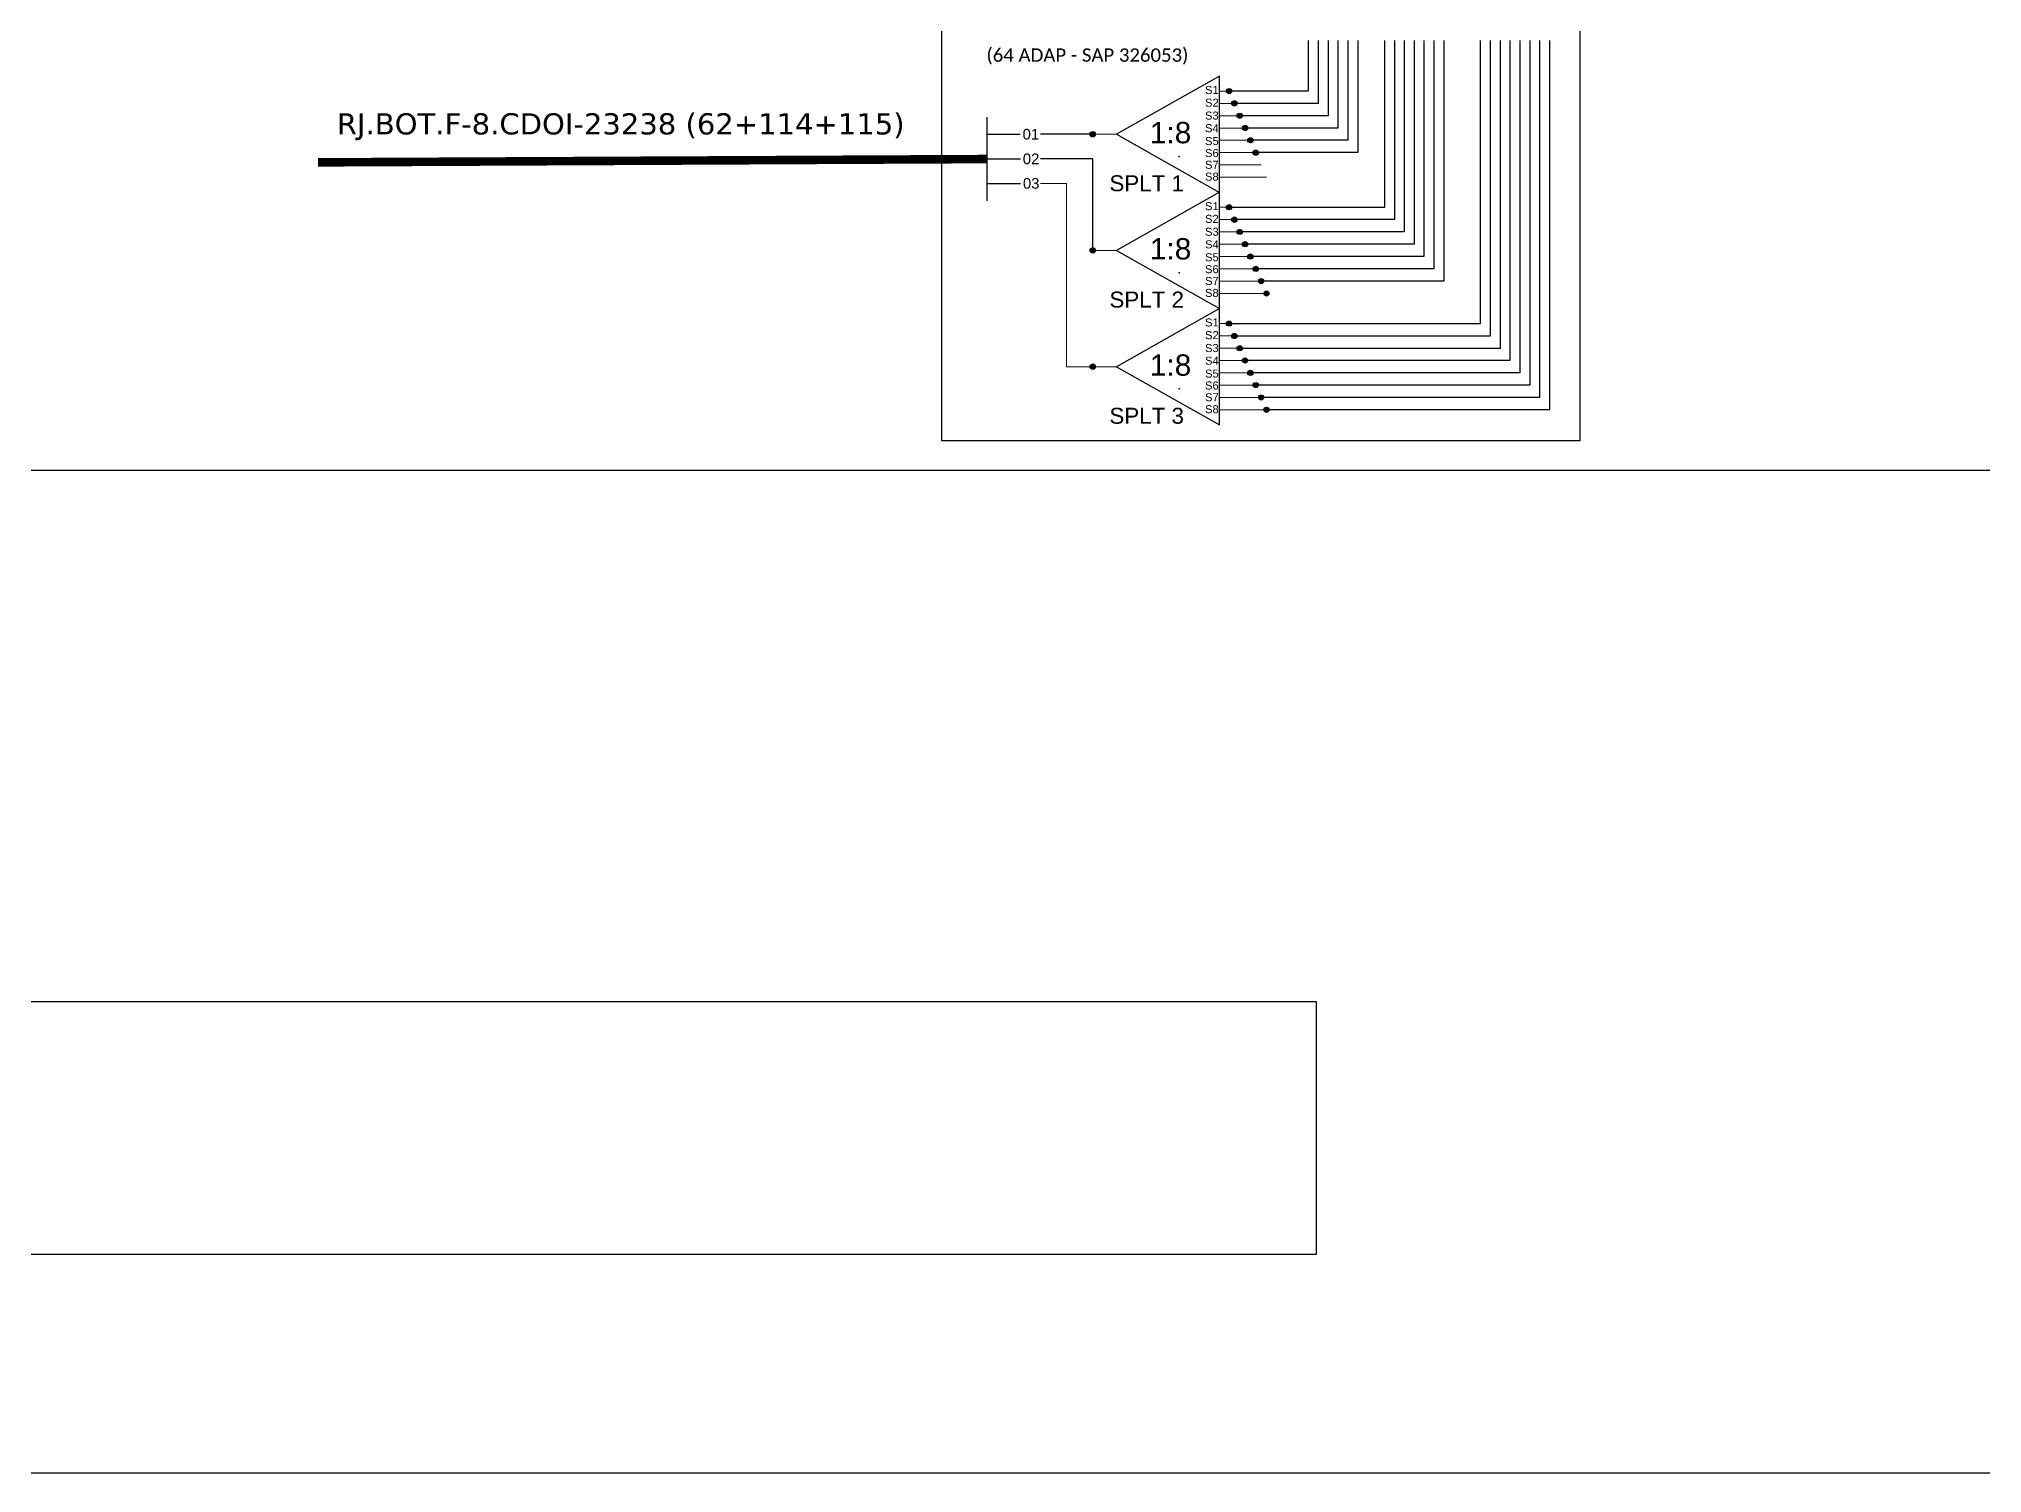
# Model space of a CAD drawing. Extents: x -4 to 1788, y 1 to 595.
# Drawn here: x 1129.6 to 1311.7, y 1.3 to 135.7 of the extents above; entities that cross this region are included whole.
import ezdxf
from ezdxf.enums import TextEntityAlignment as Align

# ---------------------------------------------------------------- set-up
doc = ezdxf.new("R2010")
doc.units = 0
doc.layers.add('40.1-ETIQUETAS', color=1, linetype='Continuous', lineweight=20)
doc.styles.add('ARIAL', font='arial.ttf')
doc.styles.add('siredit', font='verdana.ttf')
doc.styles.add('WMF-Calibri0', font='calibri.ttf')

# ---------------------------------------------------------------- blocks, each defined once
blk = doc.blocks.new('SPLITTER_')
blk.add_point((0, 0))
at = {"style": 'ARIAL', "flags": 4}
blk.add_attdef('SPLT', (0, -3.26), '', height=1.5, dxfattribs=at)
blk = doc.blocks.new('SPLT_1-8_DIV_DIR')
h = blk.add_hatch(color=3)
h.dxf.hatch_style = 1
edge = h.paths.add_edge_path()
edge.add_arc((12.77, 4.04), 0.242, 0, 360)
h = blk.add_hatch(color=3)
h.dxf.hatch_style = 1
edge = h.paths.add_edge_path()
edge.add_arc((13.27, 2.88), 0.242, 0, 360)
h = blk.add_hatch(color=3)
h.dxf.hatch_style = 1
edge = h.paths.add_edge_path()
edge.add_arc((13.77, 1.73), 0.242, 0, 360)
h = blk.add_hatch(color=3)
h.dxf.hatch_style = 1
edge = h.paths.add_edge_path()
edge.add_arc((14.27, 0.58), 0.242, 0, 360)
h = blk.add_hatch(color=3)
h.dxf.hatch_style = 1
edge = h.paths.add_edge_path()
edge.add_arc((14.77, -0.58), 0.242, 0, 360)
h = blk.add_hatch(color=3)
h.dxf.hatch_style = 1
edge = h.paths.add_edge_path()
edge.add_arc((15.27, -1.73), 0.242, 0, 360)
h = blk.add_hatch(color=3)
h.dxf.hatch_style = 1
edge = h.paths.add_edge_path()
edge.add_arc((15.77, -2.88), 0.242, 0, 360)
h = blk.add_hatch(color=3)
h.dxf.hatch_style = 1
edge = h.paths.add_edge_path()
edge.add_arc((16.27, -4.04), 0.242, 0, 360)
at = {"color": 1}
blk.add_lwpolyline([(11.89, 5.45), (2.22, 0), (11.89, -5.45), (11.89, 5.45)], dxfattribs=at)
at = {"color": 7, "lineweight": 0}
for points in [[(12.77, 4.04), (11.89, 4.04)], [(11.89, 2.88), (13.27, 2.88)], [(11.89, 1.73), (13.77, 1.73)], [(11.89, 0.58), (14.27, 0.58)], [(11.89, -0.58), (14.77, -0.58)], [(11.89, -1.73), (15.27, -1.73)], [(11.89, -2.88), (15.77, -2.88)], [(11.89, -4.04), (16.27, -4.04)]]:
    blk.add_lwpolyline(points, dxfattribs=at)
at = {"color": 1, "lineweight": 0}
blk.add_lwpolyline([(2.22, 0), (0, 0)], dxfattribs=at)
at = {"color": 3}
for centre in [(12.77, 4.04), (13.27, 2.88), (13.77, 1.73), (14.27, 0.58), (14.77, -0.58), (15.27, -1.73), (15.77, -2.88), (16.27, -4.04)]:
    blk.add_circle(centre, 0.242, dxfattribs=at)
at = {"color": 1, "style": 'ARIAL'}
for s, height, p in [('S1', 0.75, (10.52, 3.77)), ('S2', 0.75, (10.52, 2.58)), ('S3', 0.75, (10.52, 1.37)), ('1:8', 2, (5.35, -0.85)), ('S4', 0.75, (10.52, 0.19)), ('S5', 0.75, (10.52, -1.02)), ('S6', 0.75, (10.52, -2.14)), ('S7', 0.75, (10.52, -3.24)), ('S8', 0.75, (10.52, -4.36))]:
    blk.add_text(s, height=height, dxfattribs=at).set_placement(p)

msp = doc.modelspace()

# ---------------------------------------------------------------- hatches: boundary and pattern name
h = msp.add_hatch(color=3)
h.dxf.hatch_style = 1
edge = h.paths.add_edge_path()
edge.add_arc((1241.1, 130.79), 0.242, 0, 360)
h = msp.add_hatch(color=3)
h.dxf.hatch_style = 1
edge = h.paths.add_edge_path()
edge.add_arc((1241.6, 129.64), 0.242, 0, 360)
h = msp.add_hatch(color=3)
h.dxf.hatch_style = 1
edge = h.paths.add_edge_path()
edge.add_arc((1242.1, 128.48), 0.242, 0, 360)
h = msp.add_hatch(color=3)
h.dxf.hatch_style = 1
edge = h.paths.add_edge_path()
edge.add_arc((1242.6, 127.33), 0.242, 0, 360)
h = msp.add_hatch(color=3)
h.dxf.hatch_style = 1
edge = h.paths.add_edge_path()
edge.add_arc((1228.33, 126.75), 0.256, 0, 360)
h = msp.add_hatch(color=3)
h.dxf.hatch_style = 1
edge = h.paths.add_edge_path()
edge.add_arc((1243.1, 126.18), 0.242, 0, 360)
h = msp.add_hatch(color=3)
h.dxf.hatch_style = 1
edge = h.paths.add_edge_path()
edge.add_arc((1243.6, 125.02), 0.242, 0, 360)
h = msp.add_hatch(color=3)
h.dxf.hatch_style = 1
edge = h.paths.add_edge_path()
edge.add_arc((1228.33, 115.86), 0.256, 0, 360)
h = msp.add_hatch(color=3)
h.dxf.hatch_style = 1
edge = h.paths.add_edge_path()
edge.add_arc((1228.33, 104.96), 0.256, 0, 360)

# ---------------------------------------------------------------- linework, layer by layer
at = {"color": 1}
msp.add_line((1218.39, 128.35), (1218.39, 120.49), dxfattribs=at)
at = {"color": 7}
msp.add_lwpolyline([(947.45, 595.26), (1788.45, 595.26), (1788.45, 1.26), (947.45, 1.26)], close=True, dxfattribs=at)
at = {"color": 1}
msp.add_lwpolyline([(1214.17, 140.59), (1273.98, 140.59), (1273.98, 98.02), (1214.17, 98.02)], close=True, dxfattribs=at)
at = {"color": 6}
for points in [[(1255.67, 135.54), (1255.67, 119.89), (1241.1, 119.89)], [(1256.6, 135.54), (1256.6, 118.74), (1241.59, 118.74)], [(1257.52, 135.54), (1257.52, 117.59), (1242.09, 117.59)], [(1258.45, 135.54), (1258.45, 116.44), (1242.59, 116.44)], [(1259.37, 135.54), (1259.37, 115.28), (1243.08, 115.28)], [(1260.3, 135.54), (1260.3, 114.13), (1243.58, 114.13)], [(1261.22, 135.54), (1261.22, 112.98), (1244.09, 112.98)]]:
    msp.add_lwpolyline(points, dxfattribs=at)
at = {"color": 30}
for points in [[(1264.65, 135.52), (1264.65, 108.99), (1241.1, 108.99)], [(1265.58, 135.52), (1265.58, 107.83), (1241.6, 107.83)], [(1266.5, 135.52), (1266.5, 106.68), (1242.1, 106.68)], [(1267.43, 135.52), (1267.43, 105.54), (1242.6, 105.54)], [(1268.35, 135.52), (1268.35, 104.37), (1243.1, 104.37)], [(1269.28, 135.52), (1269.28, 103.23), (1243.6, 103.23)], [(1270.21, 135.52), (1270.21, 102.08), (1244.1, 102.08)], [(1271.13, 135.52), (1271.13, 100.92), (1244.6, 100.92)]]:
    msp.add_lwpolyline(points, dxfattribs=at)
at = {"color": 5}
for points in [[(1248.53, 135.54), (1248.53, 130.79), (1241.34, 130.79)], [(1249.46, 135.54), (1249.46, 129.63), (1241.84, 129.63)], [(1250.39, 135.54), (1250.39, 128.48), (1242.34, 128.48)], [(1251.31, 135.54), (1251.31, 127.33), (1242.82, 127.33)], [(1252.24, 135.54), (1252.24, 126.19), (1243.34, 126.18)], [(1253.16, 135.54), (1253.16, 125.04), (1243.84, 125.02)]]:
    msp.add_lwpolyline(points, dxfattribs=at)
at = {"color": 1}
msp.add_lwpolyline([(1240.22, 132.2), (1230.55, 126.75), (1240.22, 121.3), (1240.22, 132.2)], dxfattribs=at)
at = {"color": 7, "lineweight": 0}
for points in [[(1241.1, 130.79), (1240.22, 130.79)], [(1240.22, 129.64), (1241.6, 129.64)], [(1240.22, 128.48), (1242.1, 128.48)], [(1240.22, 127.33), (1242.6, 127.33)], [(1240.22, 126.18), (1243.1, 126.18)], [(1240.22, 125.02), (1243.6, 125.02)], [(1240.22, 123.87), (1244.1, 123.87)], [(1225.88, 122.14), (1223.44, 122.14)], [(1225.88, 122.14), (1225.88, 104.96), (1228.33, 104.96)], [(1240.22, 122.72), (1244.6, 122.72)]]:
    msp.add_lwpolyline(points, dxfattribs=at)
at = {"color": 3}
for points in [[(1218.39, 126.75), (1221.53, 126.75)], [(1228.33, 126.75), (1223.44, 126.75)]]:
    msp.add_lwpolyline(points, dxfattribs=at)
at = {"color": 1, "lineweight": 0}
msp.add_lwpolyline([(1230.55, 126.75), (1228.33, 126.75)], dxfattribs=at)
at = {"color": 1}
msp.add_lwpolyline([(1155.71, 124.11, 0.8, 0.8, 0), (1218.39, 124.42, 0.8, 0.8, 0)], format="xyseb", dxfattribs=at)
at = {"color": 2}
for points in [[(1218.39, 124.44), (1221.55, 124.44)], [(1228.33, 124.44), (1223.44, 124.44)], [(1228.33, 115.86), (1228.33, 124.44)]]:
    msp.add_lwpolyline(points, dxfattribs=at)
at = {"color": 7}
msp.add_lwpolyline([(1218.39, 122.14), (1221.56, 122.14)], dxfattribs=at)
msp.add_lwpolyline([(1031.91, 95.27), (1491.11, 95.27)])
at = {"color": 0}
msp.add_lwpolyline([(971.02, 45.46), (1249.27, 45.46), (1249.27, 21.75), (971.02, 21.75)], close=True, dxfattribs=at)
at = {"color": 3}
for centre, radius in [((1241.1, 130.79), 0.242), ((1241.6, 129.64), 0.242), ((1242.1, 128.48), 0.242), ((1242.6, 127.33), 0.242), ((1228.33, 126.75), 0.256), ((1243.1, 126.18), 0.242), ((1243.6, 125.02), 0.242), ((1228.33, 115.86), 0.256), ((1228.33, 104.96), 0.256)]:
    msp.add_circle(centre, radius, dxfattribs=at)

# ---------------------------------------------------------------- block references
ref = msp.add_blockref('SPLITTER_', (1236.42, 124.66), dxfattribs=dict(xscale=-1))
ref.add_attrib('SPLT', 'SPLT 1', (1229.89, 121.4), dxfattribs={"height": 1.5, "style": 'ARIAL'})
for p in [(1228.33, 115.86), (1228.33, 104.96)]:
    msp.add_blockref('SPLT_1-8_DIV_DIR', p)
ref = msp.add_blockref('SPLITTER_', (1236.42, 113.76), dxfattribs=dict(xscale=-1))
ref.add_attrib('SPLT', 'SPLT 2', (1229.89, 110.5), dxfattribs={"height": 1.5, "style": 'ARIAL'})
ref = msp.add_blockref('SPLITTER_', (1236.42, 102.87), dxfattribs=dict(xscale=-1))
ref.add_attrib('SPLT', 'SPLT 3', (1229.89, 99.61), dxfattribs={"height": 1.5, "style": 'ARIAL'})

# ---------------------------------------------------------------- texts
at = {"color": 1, "style": 'WMF-Calibri0'}
msp.add_text('(64 ADAP - SAP 326053)', height=1.25, dxfattribs=at).set_placement((1227.83, 133.54), align=Align.CENTER)
at = {"color": 1, "style": 'ARIAL'}
for s, height, p in [('S1', 0.75, (1238.85, 130.52)), ('S2', 0.75, (1238.85, 129.33)), ('1:8', 2, (1233.68, 125.9)), ('S3', 0.75, (1238.85, 128.12)), ('S4', 0.75, (1238.85, 126.94)), ('S5', 0.75, (1238.85, 125.73)), ('S6', 0.75, (1238.85, 124.61)), ('S7', 0.75, (1238.85, 123.51)), ('S8', 0.75, (1238.85, 122.4))]:
    msp.add_text(s, height=height, dxfattribs=at).set_placement(p)
at = {"style": 'ARIAL'}
for s, p in [('01', (1222.53, 126.75)), ('02', (1222.55, 124.44)), ('03', (1222.56, 122.14))]:
    msp.add_text(s, height=1, dxfattribs=at).set_placement(p, align=Align.MIDDLE_CENTER)
at = {"layer": '40.1-ETIQUETAS', "color": 1, "style": 'siredit'}
msp.add_text('RJ.BOT.F-8.CDOI-23238 (62+114+115)', height=1.9836, dxfattribs=at).set_placement((1184.09, 127.72), align=Align.MIDDLE_CENTER)

doc.saveas('drawing.dxf')
